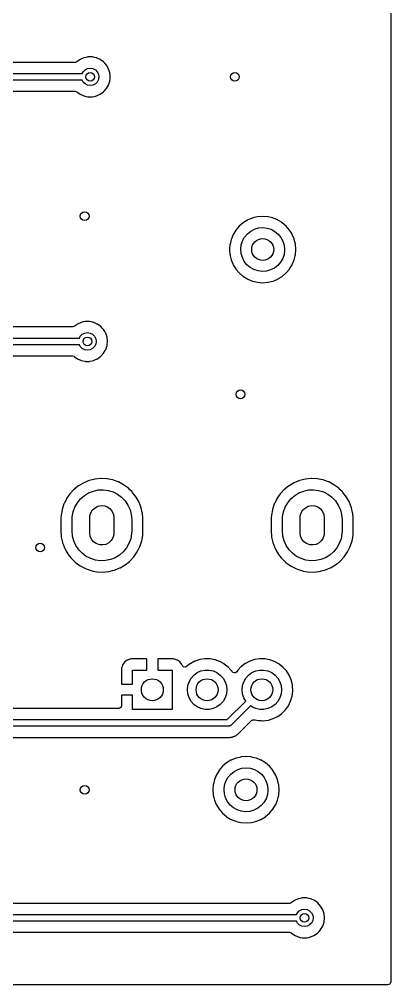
# Model space of a CAD drawing. Extents: x 51 to 243, y -135 to -54.
# Drawn here: x 226.38 to 243.33, y -135.38 to -91.36 of the extents above; entities that cross this region are included whole.
import ezdxf

# ---------------------------------------------------------------- set-up
doc = ezdxf.new("R2010")
doc.units = 0
doc.layers.add('BLACK', color=7, linetype='CONTINUOUS')

msp = doc.modelspace()

# ---------------------------------------------------------------- linework, layer by layer
at = {"layer": 'BLACK', "linetype": 'CONTINUOUS'}
for p, q in [((243.331, -53.9745), (243.331, -135.255)), ((228.936, -93.3215), (221.062, -93.3215)), ((228.943, -93.3213), (228.936, -93.3215)), ((229.01, -93.2974), (228.943, -93.3213)), ((229.159, -93.1889), (229.01, -93.2973)), ((229.01, -93.2973), (229.01, -93.2974)), ((229.165, -93.1862), (229.159, -93.1889)), ((229.328, -93.1139), (229.165, -93.1862)), ((229.165, -93.1862), (229.165, -93.1862)), ((229.334, -93.1112), (229.328, -93.1139)), ((229.328, -93.1139), (229.328, -93.1139)), ((229.427, -93.0914), (229.334, -93.1112)), ((229.514, -93.0729), (229.427, -93.0914)), ((229.521, -93.0715), (229.514, -93.0729)), ((229.514, -93.0729), (229.514, -93.0729)), ((229.711, -93.0715), (229.521, -93.0715)), ((229.718, -93.0729), (229.711, -93.0715)), ((229.805, -93.0914), (229.718, -93.0729)), ((229.718, -93.0729), (229.718, -93.0729)), ((229.898, -93.1112), (229.805, -93.0914)), ((229.904, -93.1139), (229.898, -93.1112)), ((230.067, -93.1862), (229.904, -93.1139)), ((229.904, -93.1139), (229.904, -93.1139)), ((230.073, -93.1889), (230.067, -93.1862)), ((230.067, -93.1862), (230.067, -93.1862)), ((230.227, -93.3011), (230.073, -93.1889)), ((230.232, -93.306), (230.227, -93.3011)), ((230.278, -93.358), (230.232, -93.306)), ((230.232, -93.306), (230.232, -93.306)), ((229.249, -93.83), (229.292, -93.7449)), ((229.292, -93.7449), (229.381, -93.6564)), ((229.381, -93.6564), (229.492, -93.5996)), ((229.492, -93.5996), (229.616, -93.58)), ((229.616, -93.58), (229.74, -93.5996)), ((229.74, -93.5996), (229.851, -93.6564)), ((229.851, -93.6564), (229.94, -93.7449)), ((229.94, -93.7449), (229.996, -93.8564)), ((230.355, -93.4431), (230.278, -93.358)), ((230.451, -93.6084), (230.355, -93.4431)), ((230.51, -93.7901), (230.451, -93.6084)), ((220.98, -93.83), (229.249, -93.83)), ((229.249, -94.13), (221.042, -94.13)), ((229.292, -94.2151), (229.249, -94.13)), ((229.381, -94.3036), (229.292, -94.2151)), ((229.94, -94.2151), (229.851, -94.3036)), ((229.996, -94.1036), (229.94, -94.2151)), ((229.996, -93.8564), (230.016, -93.98)), ((230.016, -93.98), (229.996, -94.1036)), ((230.451, -94.3516), (230.51, -94.1699)), ((230.51, -93.7966), (230.51, -93.7901)), ((230.522, -93.9094), (230.51, -93.7966)), ((230.51, -93.7966), (230.51, -93.7966)), ((230.51, -94.1699), (230.522, -94.0551)), ((230.53, -93.98), (230.522, -93.9094)), ((230.522, -94.0551), (230.529, -93.9866)), ((230.529, -93.9866), (230.53, -93.98)), ((221.305, -94.6385), (228.936, -94.6385)), ((228.936, -94.6385), (229.004, -94.6585)), ((229.492, -94.3604), (229.381, -94.3036)), ((229.616, -94.38), (229.492, -94.3604)), ((229.74, -94.3604), (229.616, -94.38)), ((229.851, -94.3036), (229.74, -94.3604)), ((230.227, -94.6589), (230.232, -94.654)), ((230.232, -94.654), (230.351, -94.5219)), ((230.351, -94.5219), (230.355, -94.5169)), ((230.351, -94.5219), (230.351, -94.5219)), ((230.355, -94.5169), (230.451, -94.3516)), ((229.004, -94.6585), (229.01, -94.6626)), ((229.01, -94.6626), (229.022, -94.6714)), ((229.022, -94.6714), (229.091, -94.7216)), ((229.091, -94.7216), (229.159, -94.7711)), ((229.159, -94.7711), (229.165, -94.7738)), ((229.165, -94.7738), (229.165, -94.7738)), ((229.165, -94.7738), (229.328, -94.8461)), ((229.328, -94.8461), (229.334, -94.8488)), ((229.334, -94.8488), (229.427, -94.8686)), ((229.427, -94.8686), (229.514, -94.8871)), ((229.514, -94.8871), (229.514, -94.8871)), ((229.514, -94.8871), (229.521, -94.8885)), ((229.521, -94.8885), (229.711, -94.8885)), ((229.711, -94.8885), (229.718, -94.8871)), ((229.718, -94.8871), (229.805, -94.8686)), ((229.718, -94.8871), (229.718, -94.8871)), ((229.805, -94.8686), (229.898, -94.8488)), ((229.898, -94.8488), (229.904, -94.8461)), ((229.904, -94.8461), (230.067, -94.7738)), ((230.067, -94.7738), (230.073, -94.7711)), ((230.067, -94.7738), (230.067, -94.7738)), ((230.073, -94.7711), (230.227, -94.6589)), ((237.248, -100.361), (237.103, -100.396)), ((237.253, -100.359), (237.248, -100.361)), ((237.248, -100.361), (237.248, -100.361)), ((237.49, -100.341), (237.253, -100.359)), ((237.727, -100.359), (237.49, -100.341)), ((237.732, -100.361), (237.727, -100.359)), ((237.877, -100.396), (237.732, -100.361)), ((237.732, -100.361), (237.732, -100.361)), ((236.42, -100.784), (236.266, -100.965)), ((236.601, -100.63), (236.42, -100.784)), ((236.605, -100.627), (236.601, -100.63)), ((236.799, -100.508), (236.605, -100.627)), ((236.605, -100.627), (236.605, -100.627)), ((236.803, -100.506), (236.799, -100.508)), ((236.808, -100.504), (236.803, -100.506)), ((237.018, -100.417), (236.808, -100.504)), ((236.808, -100.504), (236.808, -100.504)), ((237.022, -100.415), (237.018, -100.417)), ((237.018, -100.417), (237.018, -100.417)), ((237.103, -100.396), (237.022, -100.415)), ((237.958, -100.415), (237.877, -100.396)), ((237.962, -100.417), (237.958, -100.415)), ((238.172, -100.504), (237.962, -100.417)), ((237.962, -100.417), (237.962, -100.417)), ((238.177, -100.506), (238.172, -100.504)), ((238.172, -100.504), (238.172, -100.504)), ((238.181, -100.508), (238.177, -100.506)), ((238.375, -100.627), (238.181, -100.508)), ((238.379, -100.63), (238.375, -100.627)), ((238.375, -100.627), (238.375, -100.627)), ((238.56, -100.784), (238.379, -100.63)), ((238.714, -100.965), (238.56, -100.784)), ((236.14, -101.172), (236.062, -101.359)), ((236.142, -101.167), (236.14, -101.172)), ((236.14, -101.172), (236.14, -101.172)), ((236.165, -101.129), (236.142, -101.167)), ((236.263, -100.969), (236.165, -101.129)), ((236.266, -100.965), (236.263, -100.969)), ((236.263, -100.969), (236.263, -100.969)), ((236.665, -101.289), (236.79, -101.14)), ((236.79, -101.14), (236.942, -101.017)), ((236.942, -101.017), (237.115, -100.927)), ((237.115, -100.927), (237.303, -100.872)), ((237.303, -100.872), (237.497, -100.854)), ((237.497, -100.854), (237.691, -100.874)), ((237.691, -100.874), (237.878, -100.932)), ((237.878, -100.932), (238.049, -101.025)), ((238.049, -101.025), (238.2, -101.149)), ((238.2, -101.149), (238.323, -101.301)), ((238.717, -100.969), (238.714, -100.965)), ((238.815, -101.129), (238.717, -100.969)), ((238.717, -100.969), (238.717, -100.969)), ((238.838, -101.167), (238.815, -101.129)), ((238.84, -101.172), (238.838, -101.167)), ((238.918, -101.359), (238.84, -101.172)), ((238.84, -101.172), (238.84, -101.172)), ((235.995, -101.617), (235.977, -101.854)), ((235.998, -101.607), (235.995, -101.617)), ((236.05, -101.391), (235.998, -101.607)), ((236.051, -101.386), (236.05, -101.391)), ((236.062, -101.359), (236.051, -101.386)), ((236.49, -101.84), (236.512, -101.646)), ((236.512, -101.646), (236.571, -101.46)), ((236.571, -101.46), (236.665, -101.289)), ((238.323, -101.301), (238.415, -101.473)), ((238.415, -101.473), (238.471, -101.66)), ((238.471, -101.66), (238.49, -101.854)), ((238.929, -101.386), (238.918, -101.359)), ((238.93, -101.391), (238.929, -101.386)), ((238.982, -101.607), (238.93, -101.391)), ((238.985, -101.617), (238.982, -101.607)), ((239.003, -101.854), (238.985, -101.617)), ((235.977, -101.854), (235.995, -102.091)), ((235.995, -102.091), (235.997, -102.096)), ((235.997, -102.096), (235.997, -102.096)), ((235.997, -102.096), (236.008, -102.142)), ((236.506, -102.035), (236.49, -101.84)), ((236.56, -102.222), (236.506, -102.035)), ((238.465, -102.076), (238.404, -102.261)), ((238.49, -101.882), (238.465, -102.076)), ((238.49, -101.854), (238.49, -101.882)), ((238.972, -102.142), (238.983, -102.096)), ((238.983, -102.096), (238.985, -102.091)), ((238.983, -102.096), (238.983, -102.096)), ((238.985, -102.091), (239.003, -101.854)), ((236.008, -102.142), (236.051, -102.322)), ((236.051, -102.322), (236.053, -102.326)), ((236.053, -102.326), (236.053, -102.326)), ((236.053, -102.326), (236.128, -102.508)), ((236.128, -102.508), (236.142, -102.541)), ((236.142, -102.541), (236.144, -102.545)), ((236.144, -102.545), (236.263, -102.739)), ((236.649, -102.396), (236.56, -102.222)), ((236.771, -102.549), (236.649, -102.396)), ((236.919, -102.675), (236.771, -102.549)), ((238.18, -102.578), (238.026, -102.698)), ((238.307, -102.43), (238.18, -102.578)), ((238.404, -102.261), (238.307, -102.43)), ((238.717, -102.739), (238.836, -102.545)), ((238.836, -102.545), (238.838, -102.541)), ((238.838, -102.541), (238.852, -102.508)), ((238.852, -102.508), (238.927, -102.326)), ((238.927, -102.326), (238.929, -102.322)), ((238.927, -102.326), (238.927, -102.326)), ((238.929, -102.322), (238.972, -102.142)), ((236.263, -102.739), (236.263, -102.739)), ((236.263, -102.739), (236.266, -102.743)), ((236.266, -102.743), (236.42, -102.924)), ((236.42, -102.924), (236.601, -103.078)), ((237.09, -102.77), (236.919, -102.675)), ((237.275, -102.831), (237.09, -102.77)), ((237.469, -102.854), (237.275, -102.831)), ((237.664, -102.839), (237.469, -102.854)), ((237.852, -102.786), (237.664, -102.839)), ((238.026, -102.698), (237.852, -102.786)), ((238.379, -103.078), (238.56, -102.924)), ((238.56, -102.924), (238.714, -102.743)), ((238.714, -102.743), (238.717, -102.739)), ((238.717, -102.739), (238.717, -102.739)), ((236.601, -103.078), (236.605, -103.081)), ((236.605, -103.081), (236.605, -103.081)), ((236.605, -103.081), (236.77, -103.182)), ((236.77, -103.182), (236.803, -103.202)), ((236.803, -103.202), (236.808, -103.204)), ((236.808, -103.204), (236.808, -103.204)), ((236.808, -103.204), (237.018, -103.291)), ((237.018, -103.291), (237.022, -103.293)), ((237.022, -103.293), (237.103, -103.312)), ((237.103, -103.312), (237.248, -103.347)), ((237.248, -103.347), (237.248, -103.347)), ((237.248, -103.347), (237.253, -103.349)), ((237.253, -103.349), (237.49, -103.367)), ((237.49, -103.367), (237.727, -103.349)), ((237.727, -103.349), (237.732, -103.347)), ((237.732, -103.347), (237.877, -103.312)), ((237.732, -103.347), (237.732, -103.347)), ((237.877, -103.312), (237.958, -103.293)), ((237.958, -103.293), (237.962, -103.291)), ((237.962, -103.291), (238.172, -103.204)), ((238.172, -103.204), (238.177, -103.202)), ((238.172, -103.204), (238.172, -103.204)), ((238.177, -103.202), (238.21, -103.182)), ((238.21, -103.182), (238.375, -103.081)), ((238.375, -103.081), (238.379, -103.078)), ((238.375, -103.081), (238.375, -103.081)), ((229.201, -105.179), (229.038, -105.251)), ((229.207, -105.176), (229.201, -105.179)), ((229.201, -105.179), (229.201, -105.179)), ((229.3, -105.156), (229.207, -105.176)), ((229.387, -105.138), (229.3, -105.156)), ((229.394, -105.136), (229.387, -105.138)), ((229.387, -105.138), (229.387, -105.138)), ((229.584, -105.136), (229.394, -105.136)), ((229.591, -105.138), (229.584, -105.136)), ((229.678, -105.156), (229.591, -105.138)), ((229.591, -105.138), (229.591, -105.138)), ((229.771, -105.176), (229.678, -105.156)), ((229.777, -105.179), (229.771, -105.176)), ((229.94, -105.251), (229.777, -105.179)), ((229.777, -105.179), (229.777, -105.179)), ((228.809, -105.386), (213.368, -105.386)), ((228.816, -105.386), (228.809, -105.386)), ((228.883, -105.362), (228.816, -105.386)), ((228.973, -105.297), (228.883, -105.362)), ((228.883, -105.362), (228.883, -105.362)), ((229.027, -105.258), (228.973, -105.297)), ((229.032, -105.254), (229.027, -105.258)), ((229.027, -105.258), (229.027, -105.258)), ((229.038, -105.251), (229.032, -105.254)), ((229.038, -105.251), (229.038, -105.251)), ((229.365, -105.665), (229.489, -105.645)), ((229.489, -105.645), (229.613, -105.665)), ((229.946, -105.254), (229.94, -105.251)), ((229.94, -105.251), (229.94, -105.251)), ((230.1, -105.366), (229.946, -105.254)), ((230.105, -105.371), (230.1, -105.366)), ((230.167, -105.441), (230.105, -105.371)), ((230.105, -105.371), (230.105, -105.371)), ((230.228, -105.508), (230.167, -105.441)), ((230.277, -105.593), (230.228, -105.508)), ((230.306, -105.643), (230.277, -105.593)), ((230.324, -105.673), (230.306, -105.643)), ((213.041, -105.895), (229.122, -105.895)), ((229.122, -105.895), (229.165, -105.81)), ((229.165, -105.81), (229.254, -105.721)), ((229.254, -105.721), (229.365, -105.665)), ((229.613, -105.665), (229.724, -105.721)), ((229.724, -105.721), (229.813, -105.81)), ((229.813, -105.81), (229.869, -105.921)), ((229.869, -105.921), (229.889, -106.045)), ((229.889, -106.045), (229.869, -106.169)), ((230.383, -105.855), (230.324, -105.673)), ((230.383, -105.862), (230.383, -105.855)), ((230.398, -106.003), (230.383, -105.862)), ((230.383, -105.862), (230.383, -105.862)), ((230.386, -106.204), (230.402, -106.052)), ((230.403, -106.045), (230.398, -106.003)), ((230.402, -106.052), (230.403, -106.045)), ((229.122, -106.195), (212.979, -106.195)), ((229.165, -106.28), (229.122, -106.195)), ((229.254, -106.369), (229.165, -106.28)), ((229.365, -106.425), (229.254, -106.369)), ((229.489, -106.445), (229.365, -106.425)), ((229.613, -106.425), (229.489, -106.445)), ((229.724, -106.369), (229.613, -106.425)), ((229.813, -106.28), (229.724, -106.369)), ((229.869, -106.169), (229.813, -106.28)), ((230.228, -106.582), (230.303, -106.453)), ((230.303, -106.453), (230.32, -106.422)), ((230.32, -106.422), (230.324, -106.417)), ((230.32, -106.422), (230.32, -106.422)), ((230.324, -106.417), (230.383, -106.235)), ((230.383, -106.235), (230.386, -106.204)), ((213.016, -106.703), (228.809, -106.703)), ((228.809, -106.703), (228.877, -106.724)), ((228.877, -106.724), (228.883, -106.728)), ((228.883, -106.728), (229.032, -106.836)), ((229.032, -106.836), (229.038, -106.839)), ((229.038, -106.839), (229.038, -106.839)), ((229.038, -106.839), (229.144, -106.886)), ((229.144, -106.886), (229.207, -106.914)), ((229.207, -106.914), (229.279, -106.929)), ((229.279, -106.929), (229.387, -106.952)), ((229.387, -106.952), (229.387, -106.952)), ((229.387, -106.952), (229.394, -106.953)), ((229.394, -106.953), (229.584, -106.953)), ((229.584, -106.953), (229.591, -106.952)), ((229.591, -106.952), (229.699, -106.929)), ((229.591, -106.952), (229.591, -106.952)), ((229.699, -106.929), (229.771, -106.914)), ((229.771, -106.914), (229.834, -106.886)), ((229.834, -106.886), (229.94, -106.839)), ((229.94, -106.839), (229.946, -106.836)), ((229.94, -106.839), (229.94, -106.839)), ((229.946, -106.836), (230.1, -106.724)), ((230.1, -106.724), (230.105, -106.719)), ((230.105, -106.719), (230.224, -106.587)), ((230.224, -106.587), (230.228, -106.582)), ((230.224, -106.587), (230.224, -106.587)), ((229.022, -112.679), (228.895, -112.781)), ((229.089, -112.626), (229.022, -112.679)), ((229.323, -112.489), (229.089, -112.626)), ((229.327, -112.487), (229.323, -112.489)), ((229.57, -112.389), (229.327, -112.487)), ((229.574, -112.387), (229.57, -112.389)), ((229.57, -112.389), (229.57, -112.389)), ((229.703, -112.356), (229.574, -112.387)), ((229.833, -112.324), (229.703, -112.356)), ((229.838, -112.323), (229.833, -112.324)), ((229.833, -112.324), (229.833, -112.324)), ((230.107, -112.297), (229.838, -112.323)), ((230.112, -112.297), (230.107, -112.297)), ((230.374, -112.31), (230.112, -112.297)), ((230.112, -112.297), (230.112, -112.297)), ((230.378, -112.31), (230.374, -112.31)), ((230.374, -112.31), (230.374, -112.31)), ((230.383, -112.311), (230.378, -112.31)), ((230.546, -112.344), (230.383, -112.311)), ((230.383, -112.311), (230.383, -112.311)), ((230.644, -112.363), (230.546, -112.344)), ((230.718, -112.389), (230.644, -112.363)), ((230.896, -112.452), (230.718, -112.389)), ((230.9, -112.453), (230.896, -112.452)), ((230.896, -112.452), (230.896, -112.452)), ((231.14, -112.579), (230.9, -112.453)), ((231.359, -112.739), (231.14, -112.579)), ((238.622, -112.679), (238.495, -112.781)), ((238.689, -112.626), (238.622, -112.679)), ((238.923, -112.489), (238.689, -112.626)), ((238.927, -112.487), (238.923, -112.489)), ((239.17, -112.389), (238.927, -112.487)), ((239.174, -112.387), (239.17, -112.389)), ((239.17, -112.389), (239.17, -112.389)), ((239.303, -112.356), (239.174, -112.387)), ((239.433, -112.324), (239.303, -112.356)), ((239.438, -112.323), (239.433, -112.324)), ((239.433, -112.324), (239.433, -112.324)), ((239.707, -112.297), (239.438, -112.323)), ((239.712, -112.297), (239.707, -112.297)), ((239.974, -112.31), (239.712, -112.297)), ((239.712, -112.297), (239.712, -112.297)), ((239.978, -112.31), (239.974, -112.31)), ((239.974, -112.31), (239.974, -112.31)), ((239.983, -112.311), (239.978, -112.31)), ((240.146, -112.344), (239.983, -112.311)), ((239.983, -112.311), (239.983, -112.311)), ((240.244, -112.363), (240.146, -112.344)), ((240.318, -112.389), (240.244, -112.363)), ((240.496, -112.452), (240.318, -112.389)), ((240.5, -112.453), (240.496, -112.452)), ((240.496, -112.452), (240.496, -112.452)), ((240.74, -112.579), (240.5, -112.453)), ((240.959, -112.739), (240.74, -112.579)), ((228.692, -112.994), (228.537, -113.216)), ((228.718, -112.966), (228.692, -112.994)), ((228.874, -112.799), (228.718, -112.966)), ((228.877, -112.795), (228.874, -112.799)), ((228.895, -112.781), (228.877, -112.795)), ((229.175, -113.222), (229.349, -113.071)), ((229.349, -113.071), (229.545, -112.952)), ((229.545, -112.952), (229.759, -112.867)), ((229.759, -112.867), (229.984, -112.82)), ((229.984, -112.82), (230.214, -112.812)), ((230.214, -112.812), (230.442, -112.842)), ((230.442, -112.842), (230.662, -112.91)), ((230.662, -112.91), (230.867, -113.014)), ((230.867, -113.014), (231.051, -113.151)), ((231.414, -112.793), (231.359, -112.739)), ((231.525, -112.901), (231.414, -112.793)), ((231.553, -112.929), (231.525, -112.901)), ((231.718, -113.144), (231.553, -112.929)), ((231.849, -113.381), (231.718, -113.144)), ((238.292, -112.994), (238.137, -113.216)), ((238.318, -112.966), (238.292, -112.994)), ((238.474, -112.799), (238.318, -112.966)), ((238.477, -112.795), (238.474, -112.799)), ((238.495, -112.781), (238.477, -112.795)), ((238.775, -113.222), (238.949, -113.071)), ((238.949, -113.071), (239.145, -112.952)), ((239.145, -112.952), (239.359, -112.867)), ((239.359, -112.867), (239.584, -112.82)), ((239.584, -112.82), (239.814, -112.812)), ((239.814, -112.812), (240.042, -112.842)), ((240.042, -112.842), (240.262, -112.91)), ((240.262, -112.91), (240.467, -113.014)), ((240.467, -113.014), (240.651, -113.151)), ((241.014, -112.793), (240.959, -112.739)), ((241.125, -112.901), (241.014, -112.793)), ((241.153, -112.929), (241.125, -112.901)), ((241.318, -113.144), (241.153, -112.929)), ((241.449, -113.381), (241.318, -113.144)), ((228.417, -113.459), (228.332, -113.717)), ((228.439, -113.414), (228.417, -113.459)), ((228.535, -113.22), (228.439, -113.414)), ((228.537, -113.216), (228.535, -113.22)), ((228.535, -113.22), (228.535, -113.22)), ((228.915, -113.6), (229.029, -113.4)), ((229.029, -113.4), (229.175, -113.222)), ((229.836, -113.628), (229.969, -113.561)), ((229.969, -113.561), (230.115, -113.531)), ((230.115, -113.531), (230.264, -113.542)), ((230.264, -113.542), (230.405, -113.593)), ((231.051, -113.151), (231.21, -113.318)), ((231.21, -113.318), (231.338, -113.509)), ((231.338, -113.509), (231.433, -113.718)), ((231.851, -113.385), (231.849, -113.381)), ((231.883, -113.469), (231.851, -113.385)), ((231.851, -113.385), (231.851, -113.385)), ((231.945, -113.635), (231.883, -113.469)), ((238.017, -113.459), (237.932, -113.717)), ((238.039, -113.414), (238.017, -113.459)), ((238.135, -113.22), (238.039, -113.414)), ((238.137, -113.216), (238.135, -113.22)), ((238.135, -113.22), (238.135, -113.22)), ((238.515, -113.6), (238.629, -113.4)), ((238.629, -113.4), (238.775, -113.222)), ((239.436, -113.628), (239.569, -113.561)), ((239.569, -113.561), (239.715, -113.531)), ((239.715, -113.531), (239.864, -113.542)), ((239.864, -113.542), (240.005, -113.593)), ((240.651, -113.151), (240.81, -113.318)), ((240.81, -113.318), (240.938, -113.509)), ((240.938, -113.509), (241.033, -113.718)), ((241.451, -113.385), (241.449, -113.381)), ((241.483, -113.469), (241.451, -113.385)), ((241.451, -113.385), (241.451, -113.385)), ((241.545, -113.635), (241.483, -113.469)), ((228.286, -113.984), (228.281, -114.07)), ((228.287, -113.976), (228.286, -113.984)), ((228.331, -113.721), (228.287, -113.976)), ((228.332, -113.717), (228.331, -113.721)), ((228.331, -113.721), (228.331, -113.721)), ((228.796, -114.042), (228.837, -113.816)), ((228.837, -113.816), (228.915, -113.6)), ((229.6, -114.08), (229.606, -114)), ((229.606, -114), (229.648, -113.856)), ((229.648, -113.856), (229.726, -113.729)), ((229.726, -113.729), (229.836, -113.628)), ((230.405, -113.593), (230.527, -113.679)), ((230.527, -113.679), (230.62, -113.795)), ((230.62, -113.795), (230.68, -113.932)), ((230.68, -113.932), (230.7, -114.08)), ((231.433, -113.718), (231.491, -113.941)), ((231.491, -113.941), (231.51, -114.17)), ((231.946, -113.639), (231.945, -113.635)), ((231.993, -113.849), (231.946, -113.639)), ((231.946, -113.639), (231.946, -113.639)), ((232.004, -113.9), (231.993, -113.849)), ((232.004, -113.904), (232.004, -113.9)), ((232.016, -114.071), (232.004, -113.904)), ((237.886, -113.984), (237.881, -114.07)), ((237.887, -113.976), (237.886, -113.984)), ((237.931, -113.721), (237.887, -113.976)), ((237.932, -113.717), (237.931, -113.721)), ((237.931, -113.721), (237.931, -113.721)), ((238.396, -114.042), (238.437, -113.816)), ((238.437, -113.816), (238.515, -113.6)), ((239.2, -114.08), (239.206, -114)), ((239.206, -114), (239.248, -113.856)), ((239.248, -113.856), (239.326, -113.729)), ((239.326, -113.729), (239.436, -113.628)), ((240.005, -113.593), (240.127, -113.679)), ((240.127, -113.679), (240.22, -113.795)), ((240.22, -113.795), (240.28, -113.932)), ((240.28, -113.932), (240.3, -114.08)), ((241.033, -113.718), (241.091, -113.941)), ((241.091, -113.941), (241.11, -114.17)), ((241.546, -113.639), (241.545, -113.635)), ((241.593, -113.849), (241.546, -113.639)), ((241.546, -113.639), (241.546, -113.639)), ((241.604, -113.9), (241.593, -113.849)), ((241.604, -113.904), (241.604, -113.9)), ((241.616, -114.071), (241.604, -113.904)), ((228.281, -114.07), (228.281, -114.759)), ((228.79, -114.17), (228.796, -114.042)), ((228.79, -114.69), (228.79, -114.17)), ((229.6, -114.78), (229.6, -114.08)), ((230.7, -114.08), (230.7, -114.78)), ((231.51, -114.17), (231.51, -114.69)), ((232.018, -114.101), (232.016, -114.071)), ((232.018, -114.79), (232.018, -114.101)), ((237.881, -114.07), (237.881, -114.759)), ((238.39, -114.17), (238.396, -114.042)), ((238.39, -114.69), (238.39, -114.17)), ((239.2, -114.78), (239.2, -114.08)), ((240.3, -114.08), (240.3, -114.78)), ((241.11, -114.17), (241.11, -114.69)), ((241.618, -114.101), (241.616, -114.071)), ((241.618, -114.79), (241.618, -114.101)), ((228.281, -114.759), (228.282, -114.761)), ((228.282, -114.761), (228.29, -114.872)), ((228.282, -114.761), (228.282, -114.761)), ((228.29, -114.872), (228.296, -114.96)), ((228.809, -114.919), (228.79, -114.69)), ((229.62, -114.928), (229.6, -114.78)), ((230.694, -114.86), (230.652, -115.004)), ((230.7, -114.78), (230.694, -114.86)), ((231.504, -114.818), (231.463, -115.044)), ((231.51, -114.69), (231.504, -114.818)), ((231.98, -115.075), (232.014, -114.88)), ((232.014, -114.876), (232.017, -114.829)), ((232.014, -114.88), (232.014, -114.876)), ((232.014, -114.88), (232.014, -114.88)), ((232.017, -114.829), (232.018, -114.792)), ((232.018, -114.792), (232.018, -114.79)), ((232.018, -114.792), (232.018, -114.792)), ((237.881, -114.759), (237.882, -114.761)), ((237.882, -114.761), (237.89, -114.872)), ((237.882, -114.761), (237.882, -114.761)), ((237.89, -114.872), (237.896, -114.96)), ((238.409, -114.919), (238.39, -114.69)), ((239.22, -114.928), (239.2, -114.78)), ((240.294, -114.86), (240.252, -115.004)), ((240.3, -114.78), (240.294, -114.86)), ((241.104, -114.818), (241.063, -115.044)), ((241.11, -114.69), (241.104, -114.818)), ((241.58, -115.075), (241.614, -114.88)), ((241.614, -114.876), (241.617, -114.829)), ((241.614, -114.88), (241.614, -114.876)), ((241.614, -114.88), (241.614, -114.88)), ((241.617, -114.829), (241.618, -114.792)), ((241.618, -114.792), (241.618, -114.79)), ((241.618, -114.792), (241.618, -114.792)), ((228.296, -114.96), (228.297, -114.965)), ((228.297, -114.965), (228.297, -114.965)), ((228.297, -114.965), (228.351, -115.209)), ((228.351, -115.209), (228.355, -115.225)), ((228.355, -115.225), (228.381, -115.295)), ((228.381, -115.295), (228.444, -115.46)), ((228.867, -115.142), (228.809, -114.919)), ((228.962, -115.351), (228.867, -115.142)), ((229.68, -115.065), (229.62, -114.928)), ((229.773, -115.181), (229.68, -115.065)), ((229.895, -115.267), (229.773, -115.181)), ((230.036, -115.318), (229.895, -115.267)), ((230.185, -115.329), (230.036, -115.318)), ((230.331, -115.299), (230.185, -115.329)), ((230.464, -115.232), (230.331, -115.299)), ((230.574, -115.131), (230.464, -115.232)), ((230.652, -115.004), (230.574, -115.131)), ((231.385, -115.26), (231.271, -115.46)), ((231.463, -115.044), (231.385, -115.26)), ((231.883, -115.401), (231.968, -115.143)), ((231.968, -115.143), (231.98, -115.075)), ((237.896, -114.96), (237.897, -114.965)), ((237.897, -114.965), (237.897, -114.965)), ((237.897, -114.965), (237.951, -115.209)), ((237.951, -115.209), (237.955, -115.225)), ((237.955, -115.225), (237.981, -115.295)), ((237.981, -115.295), (238.044, -115.46)), ((238.467, -115.142), (238.409, -114.919)), ((238.562, -115.351), (238.467, -115.142)), ((239.28, -115.065), (239.22, -114.928)), ((239.373, -115.181), (239.28, -115.065)), ((239.495, -115.267), (239.373, -115.181)), ((239.636, -115.318), (239.495, -115.267)), ((239.785, -115.329), (239.636, -115.318)), ((239.931, -115.299), (239.785, -115.329)), ((240.064, -115.232), (239.931, -115.299)), ((240.174, -115.131), (240.064, -115.232)), ((240.252, -115.004), (240.174, -115.131)), ((240.985, -115.26), (240.871, -115.46)), ((241.063, -115.044), (240.985, -115.26)), ((241.483, -115.401), (241.568, -115.143)), ((241.568, -115.143), (241.58, -115.075)), ((228.444, -115.46), (228.451, -115.479)), ((228.451, -115.479), (228.52, -115.604)), ((228.52, -115.604), (228.574, -115.701)), ((228.574, -115.701), (228.582, -115.716)), ((228.582, -115.716), (228.612, -115.755)), ((228.612, -115.755), (228.736, -115.917)), ((229.09, -115.542), (228.962, -115.351)), ((229.249, -115.709), (229.09, -115.542)), ((229.433, -115.846), (229.249, -115.709)), ((231.125, -115.638), (230.951, -115.789)), ((231.271, -115.46), (231.125, -115.638)), ((231.608, -115.866), (231.763, -115.644)), ((231.763, -115.644), (231.765, -115.638)), ((231.765, -115.638), (231.881, -115.405)), ((231.881, -115.405), (231.883, -115.401)), ((231.881, -115.405), (231.881, -115.405)), ((238.044, -115.46), (238.051, -115.479)), ((238.051, -115.479), (238.12, -115.604)), ((238.12, -115.604), (238.174, -115.701)), ((238.174, -115.701), (238.182, -115.716)), ((238.182, -115.716), (238.212, -115.755)), ((238.212, -115.755), (238.336, -115.917)), ((238.69, -115.542), (238.562, -115.351)), ((238.849, -115.709), (238.69, -115.542)), ((239.033, -115.846), (238.849, -115.709)), ((240.725, -115.638), (240.551, -115.789)), ((240.871, -115.46), (240.725, -115.638)), ((241.208, -115.866), (241.363, -115.644)), ((241.363, -115.644), (241.365, -115.638)), ((241.365, -115.638), (241.481, -115.405)), ((241.481, -115.405), (241.483, -115.401)), ((241.481, -115.405), (241.481, -115.405)), ((228.736, -115.917), (228.747, -115.931)), ((228.747, -115.931), (228.75, -115.935)), ((228.75, -115.935), (228.75, -115.935)), ((228.75, -115.935), (228.811, -115.994)), ((228.811, -115.994), (228.941, -116.121)), ((228.941, -116.121), (228.944, -116.124)), ((228.944, -116.124), (228.944, -116.124)), ((228.944, -116.124), (229.096, -116.234)), ((229.638, -115.95), (229.433, -115.846)), ((229.858, -116.018), (229.638, -115.95)), ((230.086, -116.048), (229.858, -116.018)), ((230.316, -116.04), (230.086, -116.048)), ((230.541, -115.993), (230.316, -116.04)), ((230.755, -115.908), (230.541, -115.993)), ((230.951, -115.789), (230.755, -115.908)), ((231.211, -116.234), (231.402, -116.081)), ((231.402, -116.081), (231.419, -116.067)), ((231.419, -116.067), (231.423, -116.065)), ((231.419, -116.067), (231.419, -116.067)), ((231.423, -116.065), (231.442, -116.044)), ((231.442, -116.044), (231.605, -115.87)), ((231.605, -115.87), (231.608, -115.866)), ((231.605, -115.87), (231.605, -115.87)), ((238.336, -115.917), (238.347, -115.931)), ((238.347, -115.931), (238.35, -115.935)), ((238.35, -115.935), (238.35, -115.935)), ((238.35, -115.935), (238.411, -115.994)), ((238.411, -115.994), (238.541, -116.121)), ((238.541, -116.121), (238.544, -116.124)), ((238.544, -116.124), (238.544, -116.124)), ((238.544, -116.124), (238.696, -116.234)), ((239.238, -115.95), (239.033, -115.846)), ((239.458, -116.018), (239.238, -115.95)), ((239.686, -116.048), (239.458, -116.018)), ((239.916, -116.04), (239.686, -116.048)), ((240.141, -115.993), (239.916, -116.04)), ((240.355, -115.908), (240.141, -115.993)), ((240.551, -115.789), (240.355, -115.908)), ((240.811, -116.234), (241.002, -116.081)), ((241.002, -116.081), (241.019, -116.067)), ((241.019, -116.067), (241.023, -116.065)), ((241.019, -116.067), (241.019, -116.067)), ((241.023, -116.065), (241.042, -116.044)), ((241.042, -116.044), (241.205, -115.87)), ((241.205, -115.87), (241.208, -115.866)), ((241.205, -115.87), (241.205, -115.87)), ((229.096, -116.234), (229.16, -116.281)), ((229.16, -116.281), (229.4, -116.407)), ((229.4, -116.407), (229.404, -116.408)), ((229.404, -116.408), (229.404, -116.408)), ((229.404, -116.408), (229.481, -116.435)), ((229.481, -116.435), (229.656, -116.497)), ((229.656, -116.497), (229.754, -116.516)), ((229.754, -116.516), (229.917, -116.549)), ((229.917, -116.549), (229.917, -116.549)), ((229.917, -116.549), (229.922, -116.55)), ((229.922, -116.55), (229.926, -116.55)), ((229.926, -116.55), (229.926, -116.55)), ((229.926, -116.55), (230.188, -116.563)), ((230.188, -116.563), (230.188, -116.563)), ((230.188, -116.563), (230.193, -116.563)), ((230.193, -116.563), (230.462, -116.537)), ((230.462, -116.537), (230.467, -116.536)), ((230.467, -116.536), (230.627, -116.497)), ((230.467, -116.536), (230.467, -116.536)), ((230.627, -116.497), (230.726, -116.473)), ((230.726, -116.473), (230.885, -116.408)), ((230.885, -116.408), (230.973, -116.373)), ((230.973, -116.373), (230.977, -116.371)), ((230.973, -116.373), (230.973, -116.373)), ((230.977, -116.371), (231.211, -116.234)), ((238.696, -116.234), (238.76, -116.281)), ((238.76, -116.281), (239, -116.407)), ((239, -116.407), (239.004, -116.408)), ((239.004, -116.408), (239.004, -116.408)), ((239.004, -116.408), (239.081, -116.435)), ((239.081, -116.435), (239.256, -116.497)), ((239.256, -116.497), (239.354, -116.516)), ((239.354, -116.516), (239.517, -116.549)), ((239.517, -116.549), (239.517, -116.549)), ((239.517, -116.549), (239.522, -116.55)), ((239.522, -116.55), (239.526, -116.55)), ((239.526, -116.55), (239.526, -116.55)), ((239.526, -116.55), (239.788, -116.563)), ((239.788, -116.563), (239.788, -116.563)), ((239.788, -116.563), (239.793, -116.563)), ((239.793, -116.563), (240.062, -116.537)), ((240.062, -116.537), (240.067, -116.536)), ((240.067, -116.536), (240.227, -116.497)), ((240.067, -116.536), (240.067, -116.536)), ((240.227, -116.497), (240.326, -116.473)), ((240.326, -116.473), (240.485, -116.408)), ((240.485, -116.408), (240.573, -116.373)), ((240.573, -116.373), (240.577, -116.371)), ((240.573, -116.373), (240.573, -116.373)), ((240.577, -116.371), (240.811, -116.234)), ((231.296, -120.585), (231.194, -120.662)), ((231.312, -120.577), (231.296, -120.585)), ((231.432, -120.532), (231.312, -120.577)), ((231.448, -120.528), (231.432, -120.532)), ((231.499, -120.522), (231.448, -120.528)), ((231.505, -120.522), (231.499, -120.522)), ((232.182, -120.522), (231.505, -120.522)), ((232.19, -120.524), (232.182, -120.522)), ((232.192, -120.525), (232.19, -120.524)), ((232.196, -120.54), (232.192, -120.525)), ((232.196, -121.03), (232.196, -120.54)), ((232.706, -120.528), (232.704, -120.536)), ((232.704, -120.536), (232.704, -121.03)), ((232.707, -120.526), (232.706, -120.528)), ((232.722, -120.522), (232.707, -120.526)), ((233.395, -120.522), (232.722, -120.522)), ((233.401, -120.522), (233.395, -120.522)), ((233.452, -120.528), (233.401, -120.522)), ((233.468, -120.532), (233.452, -120.528)), ((233.588, -120.577), (233.468, -120.532)), ((233.604, -120.585), (233.588, -120.577)), ((233.706, -120.662), (233.604, -120.585)), ((234.398, -120.629), (234.201, -120.732)), ((234.402, -120.627), (234.398, -120.629)), ((234.398, -120.629), (234.398, -120.629)), ((234.622, -120.555), (234.402, -120.627)), ((234.851, -120.52), (234.622, -120.555)), ((234.857, -120.52), (234.851, -120.52)), ((235.006, -120.522), (234.857, -120.52)), ((234.857, -120.52), (234.857, -120.52)), ((235.083, -120.523), (235.006, -120.522)), ((235.088, -120.524), (235.083, -120.523)), ((235.306, -120.563), (235.088, -120.524)), ((235.088, -120.524), (235.088, -120.524)), ((235.311, -120.564), (235.306, -120.563)), ((235.306, -120.563), (235.306, -120.563)), ((235.316, -120.565), (235.311, -120.564)), ((235.524, -120.639), (235.316, -120.565)), ((235.316, -120.565), (235.316, -120.565)), ((236.898, -120.629), (236.701, -120.732)), ((236.902, -120.627), (236.898, -120.629)), ((236.898, -120.629), (236.898, -120.629)), ((237.122, -120.555), (236.902, -120.627)), ((237.351, -120.52), (237.122, -120.555)), ((237.357, -120.52), (237.351, -120.52)), ((237.506, -120.522), (237.357, -120.52)), ((237.357, -120.52), (237.357, -120.52)), ((237.583, -120.523), (237.506, -120.522)), ((237.588, -120.524), (237.583, -120.523)), ((237.806, -120.563), (237.588, -120.524)), ((237.588, -120.524), (237.588, -120.524)), ((237.811, -120.564), (237.806, -120.563)), ((237.806, -120.563), (237.806, -120.563)), ((237.816, -120.565), (237.811, -120.564)), ((238.024, -120.639), (237.816, -120.565)), ((237.816, -120.565), (237.816, -120.565)), ((231.048, -120.928), (231.042, -120.979)), ((231.042, -120.979), (231.042, -120.985)), ((231.042, -120.985), (231.042, -121.658)), ((231.052, -120.912), (231.048, -120.928)), ((231.097, -120.792), (231.052, -120.912)), ((231.105, -120.776), (231.097, -120.792)), ((231.182, -120.674), (231.105, -120.776)), ((231.194, -120.662), (231.182, -120.674)), ((231.55, -121.676), (231.55, -121.03)), ((231.55, -121.03), (232.196, -121.03)), ((232.704, -121.03), (233.35, -121.03)), ((233.35, -121.03), (233.35, -122.83)), ((233.718, -120.674), (233.706, -120.662)), ((233.795, -120.776), (233.718, -120.674)), ((233.803, -120.792), (233.795, -120.776)), ((233.814, -120.82), (233.803, -120.792)), ((233.827, -120.845), (233.814, -120.82)), ((233.881, -120.891), (233.827, -120.845)), ((233.951, -120.9), (233.881, -120.891)), ((234.011, -120.872), (233.951, -120.9)), ((234.012, -120.873), (234.011, -120.872)), ((234.016, -120.87), (234.012, -120.873)), ((234.193, -120.737), (234.016, -120.87)), ((234.197, -120.734), (234.193, -120.737)), ((234.193, -120.737), (234.193, -120.737)), ((234.201, -120.732), (234.197, -120.734)), ((234.672, -121.074), (234.856, -121.035)), ((234.856, -121.035), (235.044, -121.035)), ((235.044, -121.035), (235.228, -121.074)), ((235.529, -120.641), (235.524, -120.639)), ((235.524, -120.639), (235.524, -120.639)), ((235.534, -120.643), (235.529, -120.641)), ((235.728, -120.75), (235.534, -120.643)), ((235.534, -120.643), (235.534, -120.643)), ((235.732, -120.753), (235.728, -120.75)), ((235.728, -120.75), (235.728, -120.75)), ((235.736, -120.756), (235.732, -120.753)), ((235.91, -120.893), (235.736, -120.756)), ((235.736, -120.756), (235.736, -120.756)), ((235.914, -120.896), (235.91, -120.893)), ((235.91, -120.893), (235.91, -120.893)), ((236.07, -121.068), (235.914, -120.896)), ((236.073, -121.072), (236.07, -121.068)), ((236.352, -121.041), (236.305, -121.109)), ((236.512, -120.873), (236.352, -121.041)), ((236.516, -120.87), (236.512, -120.873)), ((236.693, -120.737), (236.516, -120.87)), ((236.697, -120.734), (236.693, -120.737)), ((236.693, -120.737), (236.693, -120.737)), ((236.701, -120.732), (236.697, -120.734)), ((237.172, -121.074), (237.356, -121.035)), ((237.356, -121.035), (237.544, -121.035)), ((237.544, -121.035), (237.728, -121.074)), ((238.029, -120.641), (238.024, -120.639)), ((238.024, -120.639), (238.024, -120.639)), ((238.034, -120.643), (238.029, -120.641)), ((238.228, -120.75), (238.034, -120.643)), ((238.034, -120.643), (238.034, -120.643)), ((238.232, -120.753), (238.228, -120.75)), ((238.228, -120.75), (238.228, -120.75)), ((238.236, -120.756), (238.232, -120.753)), ((238.41, -120.893), (238.236, -120.756)), ((238.236, -120.756), (238.236, -120.756)), ((238.414, -120.896), (238.41, -120.893)), ((238.41, -120.893), (238.41, -120.893)), ((238.57, -121.068), (238.414, -120.896)), ((238.696, -121.262), (238.57, -121.068)), ((234.128, -121.564), (234.222, -121.401)), ((234.222, -121.401), (234.348, -121.261)), ((234.348, -121.261), (234.5, -121.151)), ((234.5, -121.151), (234.672, -121.074)), ((235.228, -121.074), (235.4, -121.151)), ((235.4, -121.151), (235.552, -121.261)), ((235.552, -121.261), (235.678, -121.401)), ((235.678, -121.401), (235.772, -121.564)), ((236.095, -121.107), (236.073, -121.072)), ((236.073, -121.072), (236.073, -121.072)), ((236.116, -121.131), (236.095, -121.107)), ((236.179, -121.162), (236.116, -121.131)), ((236.25, -121.154), (236.179, -121.162)), ((236.305, -121.109), (236.25, -121.154)), ((236.628, -121.564), (236.722, -121.401)), ((236.722, -121.401), (236.848, -121.261)), ((236.848, -121.261), (237, -121.151)), ((237, -121.151), (237.172, -121.074)), ((237.728, -121.074), (237.9, -121.151)), ((237.9, -121.151), (238.052, -121.261)), ((238.052, -121.261), (238.178, -121.401)), ((238.178, -121.401), (238.272, -121.564)), ((238.788, -121.475), (238.696, -121.262)), ((238.844, -121.699), (238.788, -121.475)), ((231.042, -121.658), (231.046, -121.673)), ((231.046, -121.673), (231.048, -121.674)), ((231.048, -121.674), (231.056, -121.676)), ((231.056, -121.676), (231.55, -121.676)), ((234.05, -121.93), (234.07, -121.743)), ((234.07, -122.117), (234.05, -121.93)), ((234.07, -121.743), (234.128, -121.564)), ((235.772, -121.564), (235.83, -121.743)), ((235.83, -121.743), (235.85, -121.93)), ((235.85, -121.93), (235.83, -122.117)), ((236.55, -121.93), (236.57, -121.743)), ((236.57, -122.117), (236.55, -121.93)), ((236.57, -121.743), (236.628, -121.564)), ((238.272, -121.564), (238.33, -121.743)), ((238.33, -121.743), (238.35, -121.93)), ((238.35, -121.93), (238.33, -122.117)), ((238.845, -121.704), (238.844, -121.699)), ((238.852, -121.797), (238.845, -121.704)), ((238.845, -121.704), (238.845, -121.704)), ((238.863, -121.93), (238.852, -121.797)), ((238.862, -121.999), (238.863, -121.93)), ((231.044, -122.19), (231.042, -122.198)), ((231.042, -122.198), (231.042, -122.659)), ((231.045, -122.188), (231.044, -122.19)), ((231.06, -122.184), (231.045, -122.188)), ((231.55, -122.184), (231.06, -122.184)), ((231.55, -122.83), (231.55, -122.184)), ((234.128, -122.296), (234.07, -122.117)), ((234.222, -122.459), (234.128, -122.296)), ((235.772, -122.296), (235.678, -122.459)), ((235.83, -122.117), (235.772, -122.296)), ((236.628, -122.296), (236.57, -122.117)), ((236.717, -122.451), (236.628, -122.296)), ((238.272, -122.296), (238.178, -122.459)), ((238.33, -122.117), (238.272, -122.296)), ((238.764, -122.45), (238.831, -122.229)), ((238.831, -122.229), (238.862, -121.999)), ((230.916, -122.785), (219.019, -122.785)), ((230.968, -122.774), (230.916, -122.785)), ((231.022, -122.728), (230.968, -122.774)), ((231.042, -122.659), (231.022, -122.728)), ((233.35, -122.83), (231.55, -122.83)), ((234.348, -122.599), (234.222, -122.459)), ((234.5, -122.709), (234.348, -122.599)), ((234.672, -122.786), (234.5, -122.709)), ((234.856, -122.825), (234.672, -122.786)), ((235.044, -122.825), (234.856, -122.825)), ((235.228, -122.786), (235.044, -122.825)), ((235.4, -122.709), (235.228, -122.786)), ((235.552, -122.599), (235.4, -122.709)), ((235.678, -122.459), (235.552, -122.599)), ((235.874, -123.294), (236.717, -122.451)), ((236.932, -122.66), (236.042, -123.55)), ((237, -122.709), (236.932, -122.66)), ((237.172, -122.786), (237, -122.709)), ((237.356, -122.825), (237.172, -122.786)), ((237.544, -122.825), (237.356, -122.825)), ((237.728, -122.786), (237.544, -122.825)), ((237.9, -122.709), (237.728, -122.786)), ((238.052, -122.599), (237.9, -122.709)), ((238.178, -122.459), (238.052, -122.599)), ((238.526, -122.846), (238.661, -122.658)), ((238.661, -122.658), (238.764, -122.45)), ((237.749, -123.311), (237.961, -123.247)), ((237.961, -123.247), (237.966, -123.246)), ((237.966, -123.246), (237.97, -123.244)), ((237.97, -123.244), (238.169, -123.146)), ((238.169, -123.146), (238.174, -123.144)), ((238.169, -123.146), (238.169, -123.146)), ((238.174, -123.144), (238.362, -123.009)), ((238.362, -123.009), (238.526, -122.846)), ((235.936, -123.594), (218.694, -123.594)), ((218.756, -123.294), (235.874, -123.294)), ((235.955, -123.589), (235.936, -123.594)), ((235.975, -123.589), (235.955, -123.589)), ((235.992, -123.579), (235.975, -123.589)), ((236.011, -123.574), (235.992, -123.579)), ((236.025, -123.56), (236.011, -123.574)), ((236.042, -123.55), (236.025, -123.56)), ((236.428, -123.883), (236.982, -123.33)), ((236.982, -123.33), (237.044, -123.296)), ((237.044, -123.296), (237.096, -123.295)), ((237.096, -123.295), (237.148, -123.306)), ((237.148, -123.306), (237.283, -123.333)), ((237.283, -123.333), (237.413, -123.338)), ((237.413, -123.338), (237.509, -123.342)), ((237.509, -123.342), (237.509, -123.342)), ((237.509, -123.342), (237.514, -123.342)), ((237.514, -123.342), (237.519, -123.341)), ((237.519, -123.341), (237.609, -123.33)), ((237.519, -123.341), (237.519, -123.341)), ((237.609, -123.33), (237.744, -123.312)), ((237.744, -123.312), (237.749, -123.311)), ((237.749, -123.311), (237.749, -123.311)), ((218.731, -124.102), (235.854, -124.102)), ((235.854, -124.102), (235.866, -124.103)), ((235.866, -124.103), (235.866, -124.103)), ((235.866, -124.103), (235.874, -124.105)), ((235.874, -124.105), (235.944, -124.103)), ((235.944, -124.103), (235.948, -124.102)), ((235.948, -124.102), (235.977, -124.102)), ((235.977, -124.102), (235.982, -124.102)), ((235.982, -124.102), (235.994, -124.101)), ((235.994, -124.101), (236.04, -124.1)), ((236.04, -124.1), (236.06, -124.094)), ((236.06, -124.094), (236.08, -124.09)), ((236.08, -124.09), (236.087, -124.089)), ((236.087, -124.089), (236.093, -124.088)), ((236.093, -124.088), (236.101, -124.087)), ((236.093, -124.088), (236.093, -124.088)), ((236.101, -124.087), (236.108, -124.084)), ((236.108, -124.084), (236.144, -124.07)), ((236.108, -124.084), (236.108, -124.084)), ((236.144, -124.07), (236.155, -124.066)), ((236.155, -124.066), (236.2, -124.053)), ((236.2, -124.053), (236.218, -124.042)), ((236.218, -124.042), (236.236, -124.034)), ((236.236, -124.034), (236.256, -124.026)), ((236.256, -124.026), (236.293, -123.998)), ((236.293, -123.998), (236.303, -123.992)), ((236.303, -123.992), (236.336, -123.972)), ((236.336, -123.972), (236.343, -123.968)), ((236.336, -123.972), (236.336, -123.972)), ((236.343, -123.968), (236.358, -123.953)), ((236.358, -123.953), (236.373, -123.94)), ((236.373, -123.94), (236.39, -123.928)), ((236.39, -123.928), (236.42, -123.892)), ((236.42, -123.892), (236.428, -123.883)), ((236.355, -125.03), (236.26, -125.053)), ((236.486, -124.999), (236.355, -125.03)), ((236.491, -124.997), (236.486, -124.999)), ((236.486, -124.999), (236.486, -124.999)), ((236.728, -124.979), (236.491, -124.997)), ((236.965, -124.997), (236.728, -124.979)), ((236.97, -124.999), (236.965, -124.997)), ((237.101, -125.03), (236.97, -124.999)), ((236.97, -124.999), (236.97, -124.999)), ((237.196, -125.053), (237.101, -125.03)), ((235.658, -125.422), (235.504, -125.603)), ((235.839, -125.268), (235.658, -125.422)), ((235.843, -125.265), (235.839, -125.268)), ((236.037, -125.146), (235.843, -125.265)), ((235.843, -125.265), (235.843, -125.265)), ((236.041, -125.144), (236.037, -125.146)), ((236.046, -125.142), (236.041, -125.144)), ((236.256, -125.055), (236.046, -125.142)), ((236.046, -125.142), (236.046, -125.142)), ((236.26, -125.053), (236.256, -125.055)), ((236.256, -125.055), (236.256, -125.055)), ((237.2, -125.055), (237.196, -125.053)), ((237.41, -125.142), (237.2, -125.055)), ((237.2, -125.055), (237.2, -125.055)), ((237.415, -125.144), (237.41, -125.142)), ((237.41, -125.142), (237.41, -125.142)), ((237.419, -125.146), (237.415, -125.144)), ((237.613, -125.265), (237.419, -125.146)), ((237.617, -125.268), (237.613, -125.265)), ((237.613, -125.265), (237.613, -125.265)), ((237.798, -125.422), (237.617, -125.268)), ((237.952, -125.603), (237.798, -125.422)), ((235.38, -125.805), (235.289, -126.024)), ((235.426, -125.73), (235.38, -125.805)), ((235.501, -125.607), (235.426, -125.73)), ((235.504, -125.603), (235.501, -125.607)), ((235.501, -125.607), (235.501, -125.607)), ((235.903, -125.927), (236.028, -125.778)), ((236.028, -125.778), (236.18, -125.655)), ((236.18, -125.655), (236.353, -125.565)), ((236.353, -125.565), (236.541, -125.51)), ((236.541, -125.51), (236.735, -125.492)), ((236.735, -125.492), (236.929, -125.512)), ((236.929, -125.512), (237.116, -125.57)), ((237.116, -125.57), (237.287, -125.663)), ((237.287, -125.663), (237.438, -125.787)), ((237.438, -125.787), (237.561, -125.939)), ((237.955, -125.607), (237.952, -125.603)), ((238.03, -125.73), (237.955, -125.607)), ((237.955, -125.607), (237.955, -125.607)), ((238.076, -125.805), (238.03, -125.73)), ((238.167, -126.024), (238.076, -125.805)), ((235.233, -126.255), (235.215, -126.492)), ((235.239, -126.232), (235.233, -126.255)), ((235.288, -126.029), (235.239, -126.232)), ((235.289, -126.024), (235.288, -126.029)), ((235.728, -126.478), (235.75, -126.284)), ((235.75, -126.284), (235.809, -126.098)), ((235.809, -126.098), (235.903, -125.927)), ((237.561, -125.939), (237.653, -126.111)), ((237.653, -126.111), (237.709, -126.298)), ((237.709, -126.298), (237.728, -126.492)), ((238.168, -126.029), (238.167, -126.024)), ((238.217, -126.232), (238.168, -126.029)), ((238.223, -126.255), (238.217, -126.232)), ((238.241, -126.492), (238.223, -126.255)), ((235.215, -126.492), (235.233, -126.729)), ((235.233, -126.729), (235.235, -126.734)), ((235.235, -126.734), (235.235, -126.734)), ((235.235, -126.734), (235.261, -126.842)), ((235.744, -126.673), (235.728, -126.478)), ((235.798, -126.86), (235.744, -126.673)), ((237.703, -126.714), (237.642, -126.899)), ((237.728, -126.52), (237.703, -126.714)), ((237.728, -126.492), (237.728, -126.52)), ((238.195, -126.842), (238.221, -126.734)), ((238.221, -126.734), (238.223, -126.729)), ((238.221, -126.734), (238.221, -126.734)), ((238.223, -126.729), (238.241, -126.492)), ((235.261, -126.842), (235.289, -126.96)), ((235.289, -126.96), (235.291, -126.964)), ((235.291, -126.964), (235.291, -126.964)), ((235.291, -126.964), (235.371, -127.159)), ((235.371, -127.159), (235.38, -127.179)), ((235.38, -127.179), (235.382, -127.183)), ((235.382, -127.183), (235.501, -127.377)), ((235.887, -127.034), (235.798, -126.86)), ((236.009, -127.187), (235.887, -127.034)), ((236.157, -127.313), (236.009, -127.187)), ((237.418, -127.216), (237.264, -127.336)), ((237.545, -127.068), (237.418, -127.216)), ((237.642, -126.899), (237.545, -127.068)), ((237.955, -127.377), (238.074, -127.183)), ((238.074, -127.183), (238.076, -127.179)), ((238.076, -127.179), (238.085, -127.159)), ((238.085, -127.159), (238.165, -126.964)), ((238.165, -126.964), (238.167, -126.96)), ((238.165, -126.964), (238.165, -126.964)), ((238.167, -126.96), (238.195, -126.842)), ((235.501, -127.377), (235.501, -127.377)), ((235.501, -127.377), (235.504, -127.381)), ((235.504, -127.381), (235.658, -127.562)), ((235.658, -127.562), (235.839, -127.716)), ((236.328, -127.408), (236.157, -127.313)), ((236.513, -127.469), (236.328, -127.408)), ((236.707, -127.492), (236.513, -127.469)), ((236.902, -127.477), (236.707, -127.492)), ((237.09, -127.424), (236.902, -127.477)), ((237.264, -127.336), (237.09, -127.424)), ((237.617, -127.716), (237.798, -127.562)), ((237.798, -127.562), (237.952, -127.381)), ((237.952, -127.381), (237.955, -127.377)), ((237.955, -127.377), (237.955, -127.377)), ((235.839, -127.716), (235.843, -127.719)), ((235.843, -127.719), (235.843, -127.719)), ((235.843, -127.719), (236.018, -127.826)), ((236.018, -127.826), (236.041, -127.84)), ((236.041, -127.84), (236.046, -127.842)), ((236.046, -127.842), (236.046, -127.842)), ((236.046, -127.842), (236.256, -127.929)), ((236.256, -127.929), (236.26, -127.931)), ((236.26, -127.931), (236.341, -127.95)), ((236.341, -127.95), (236.486, -127.985)), ((236.486, -127.985), (236.486, -127.985)), ((236.486, -127.985), (236.491, -127.987)), ((236.491, -127.987), (236.728, -128.005)), ((236.728, -128.005), (236.965, -127.987)), ((236.965, -127.987), (236.97, -127.985)), ((236.97, -127.985), (237.115, -127.95)), ((236.97, -127.985), (236.97, -127.985)), ((237.115, -127.95), (237.196, -127.931)), ((237.196, -127.931), (237.2, -127.929)), ((237.2, -127.929), (237.41, -127.842)), ((237.41, -127.842), (237.415, -127.84)), ((237.41, -127.842), (237.41, -127.842)), ((237.415, -127.84), (237.438, -127.826)), ((237.438, -127.826), (237.613, -127.719)), ((237.613, -127.719), (237.617, -127.716)), ((237.613, -127.719), (237.613, -127.719)), ((238.938, -131.543), (238.789, -131.651)), ((238.944, -131.54), (238.938, -131.543)), ((239.107, -131.468), (238.944, -131.54)), ((238.944, -131.54), (238.944, -131.54)), ((239.113, -131.465), (239.107, -131.468)), ((239.107, -131.468), (239.107, -131.468)), ((239.206, -131.445), (239.113, -131.465)), ((239.293, -131.427), (239.206, -131.445)), ((239.3, -131.425), (239.293, -131.427)), ((239.293, -131.427), (239.293, -131.427)), ((239.49, -131.425), (239.3, -131.425)), ((239.497, -131.427), (239.49, -131.425)), ((239.584, -131.445), (239.497, -131.427)), ((239.497, -131.427), (239.497, -131.427)), ((239.677, -131.465), (239.584, -131.445)), ((239.683, -131.468), (239.677, -131.465)), ((239.846, -131.54), (239.683, -131.468)), ((239.683, -131.468), (239.683, -131.468)), ((239.852, -131.543), (239.846, -131.54)), ((239.846, -131.54), (239.846, -131.54)), ((240.006, -131.655), (239.852, -131.543)), ((238.715, -131.675), (150.078, -131.675)), ((238.722, -131.675), (238.715, -131.675)), ((238.789, -131.651), (238.722, -131.675)), ((238.789, -131.651), (238.789, -131.651)), ((239.071, -132.099), (239.16, -132.01)), ((239.16, -132.01), (239.271, -131.954)), ((239.271, -131.954), (239.395, -131.934)), ((239.395, -131.934), (239.519, -131.954)), ((239.519, -131.954), (239.63, -132.01)), ((239.63, -132.01), (239.719, -132.099)), ((240.134, -131.797), (240.006, -131.655)), ((240.23, -131.962), (240.134, -131.797)), ((240.289, -132.144), (240.23, -131.962)), ((239.028, -132.484), (149.753, -132.484)), ((149.815, -132.184), (239.028, -132.184)), ((239.028, -132.184), (239.071, -132.099)), ((239.071, -132.569), (239.028, -132.484)), ((239.719, -132.099), (239.775, -132.21)), ((239.775, -132.458), (239.719, -132.569)), ((239.775, -132.21), (239.795, -132.334)), ((239.795, -132.334), (239.775, -132.458)), ((240.309, -132.334), (240.289, -132.144)), ((240.289, -132.524), (240.309, -132.334)), ((239.16, -132.658), (239.071, -132.569)), ((239.271, -132.714), (239.16, -132.658)), ((239.395, -132.734), (239.271, -132.714)), ((239.519, -132.714), (239.395, -132.734)), ((239.63, -132.658), (239.519, -132.714)), ((239.719, -132.569), (239.63, -132.658)), ((240.051, -132.963), (240.13, -132.876)), ((240.13, -132.876), (240.134, -132.871)), ((240.13, -132.876), (240.13, -132.876)), ((240.134, -132.871), (240.23, -132.706)), ((240.23, -132.706), (240.289, -132.524)), ((149.79, -132.993), (238.715, -132.993)), ((238.715, -132.993), (238.783, -133.013)), ((238.783, -133.013), (238.789, -133.017)), ((238.789, -133.017), (238.938, -133.125)), ((238.938, -133.125), (238.944, -133.128)), ((238.944, -133.128), (238.944, -133.128)), ((238.944, -133.128), (239.107, -133.2)), ((239.107, -133.2), (239.113, -133.203)), ((239.113, -133.203), (239.206, -133.223)), ((239.206, -133.223), (239.293, -133.241)), ((239.293, -133.241), (239.293, -133.241)), ((239.293, -133.241), (239.3, -133.243)), ((239.3, -133.243), (239.49, -133.243)), ((239.49, -133.243), (239.497, -133.241)), ((239.497, -133.241), (239.584, -133.223)), ((239.497, -133.241), (239.497, -133.241)), ((239.584, -133.223), (239.677, -133.203)), ((239.677, -133.203), (239.683, -133.2)), ((239.683, -133.2), (239.846, -133.128)), ((239.846, -133.128), (239.852, -133.125)), ((239.846, -133.128), (239.846, -133.128)), ((239.852, -133.125), (240.006, -133.013)), ((240.006, -133.013), (240.051, -132.963)), ((243.206, -135.381), (51.4345, -135.381)), ((243.258, -135.37), (243.206, -135.381)), ((243.311, -135.324), (243.258, -135.37)), ((243.331, -135.255), (243.311, -135.324))]:
    msp.add_line(p, q, dxfattribs=at)
at = {"layer": 'BLACK'}
for centre, radius in [((229.616, -93.98), 0.2), ((236.22, -93.98), 0.2), ((229.362, -100.33), 0.2), ((237.49, -101.854), 0.5), ((229.489, -106.045), 0.2), ((236.474, -108.458), 0.2), ((227.33, -115.443), 0.2), ((232.45, -121.93), 0.5), ((234.95, -121.93), 0.5), ((237.45, -121.93), 0.5), ((229.362, -126.492), 0.2), ((236.728, -126.492), 0.5), ((239.395, -132.334), 0.2)]:
    msp.add_circle(centre, radius, dxfattribs=at)

doc.saveas('drawing.dxf')
